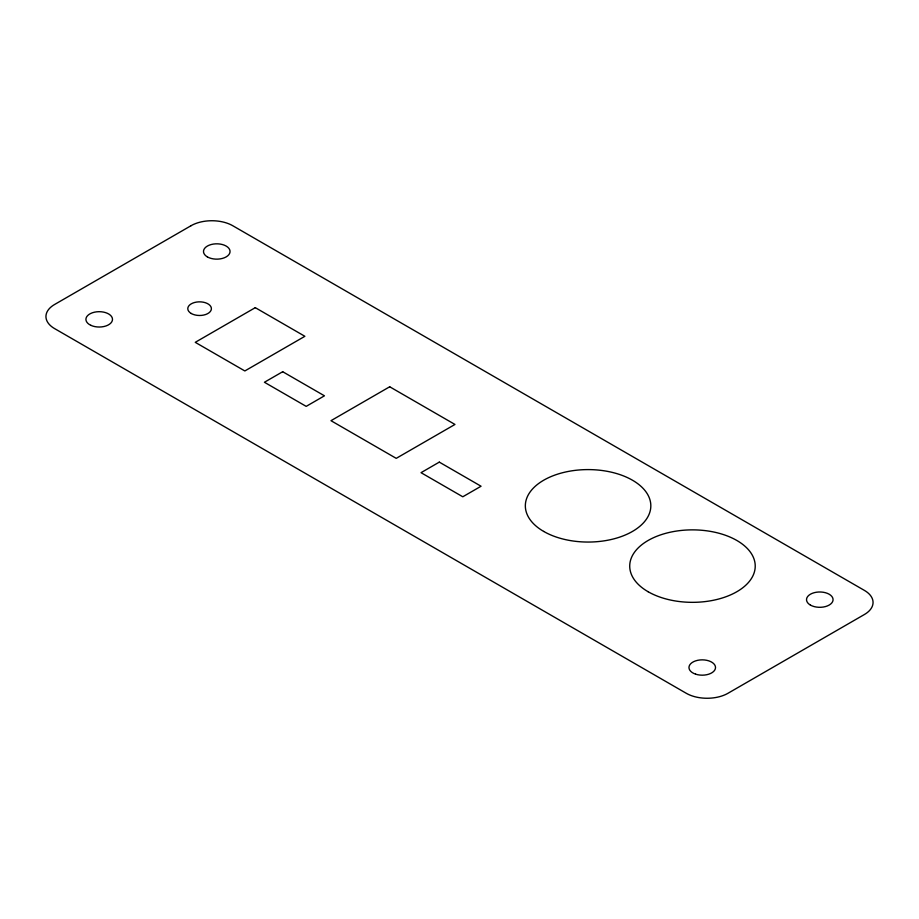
<?xml version="1.0" encoding="UTF-8"?>
<svg xmlns="http://www.w3.org/2000/svg" width="919" height="919" viewBox="0 0 919 919"><rect width="100%" height="100%" fill="white"/><g stroke="black" fill="none" stroke-linecap="round" stroke-linejoin="round"><path stroke-width="1.38" d="M191.003 225.729L54.6 304.488A29.534 17.047 0 0 0 54.6 328.6L686.24 693.271A29.534 17.047 0 0 0 727.997 693.271L864.4 614.512A29.534 17.047 0 0 0 864.4 590.4L232.76 225.729A29.534 17.047 0 0 0 191.003 225.729M255.287 307.658L195.253 342.327L244.845 370.954L304.878 336.297L255.287 307.658M282.696 371.713L264.419 382.258L306.188 406.37L324.453 395.813L282.696 371.713M389.702 386.773L330.978 420.684L396.227 458.351L454.962 424.452L389.702 386.773M439.293 462.119L421.028 472.676L462.785 496.777L481.062 486.231L439.293 462.119M191.232 313.482A11.809 6.824 0 0 0 211.002 310.427A11.809 6.824 0 0 0 196.528 302.075A11.809 6.824 0 0 0 191.232 313.482M207.372 256.906A13.291 7.674 0 0 0 229.601 253.472A13.291 7.674 0 0 0 213.323 244.075A13.291 7.674 0 0 0 207.372 256.906M90.855 325.326A13.291 7.674 0 0 0 112.336 320.547A13.291 7.674 0 0 0 94.427 312.196A13.291 7.674 0 0 0 90.855 325.326M695.591 674.155A13.291 7.674 0 0 0 715.522 667.516A13.291 7.674 0 0 0 695.591 660.876A13.291 7.674 0 0 0 695.591 674.155M810.397 605.07A13.291 7.674 0 0 0 832.625 601.623A13.291 7.674 0 0 0 816.359 592.238A13.291 7.674 0 0 0 810.397 605.07M648.102 591.721A62.745 36.232 0 0 0 753.086 575.478A62.745 36.232 0 0 0 676.235 531.102A62.745 36.232 0 0 0 648.102 591.721M543.703 531.435A62.745 36.232 0 0 0 648.688 515.203A62.745 36.232 0 0 0 571.836 470.827A62.745 36.232 0 0 0 543.703 531.435"/></g></svg>
